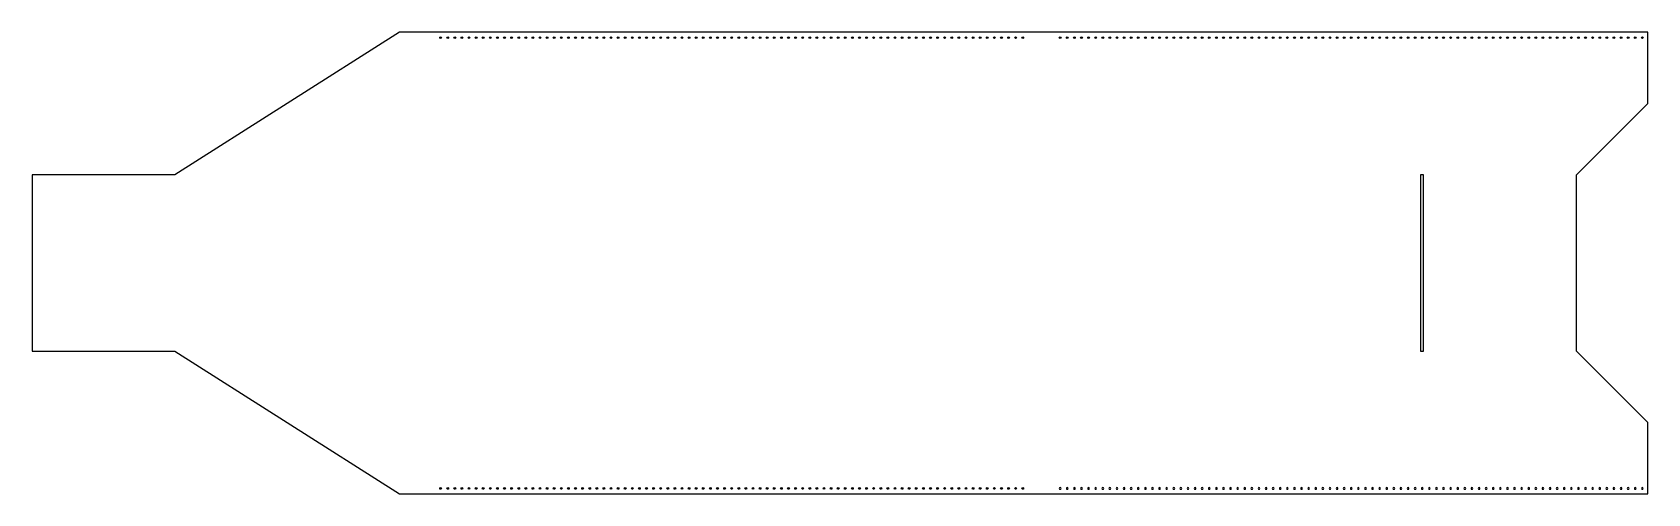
# Model space of a CAD drawing. Header units: millimetres. Extents: x 14 to 920, y 45 to 304.
import ezdxf

# ---------------------------------------------------------------- set-up
doc = ezdxf.new("R2010")
doc.units = ezdxf.units.MM
doc.header["$MEASUREMENT"] = 0

# ---------------------------------------------------------------- blocks, each defined once
blk = doc.blocks.new('*U20')
blk.add_circle((0, 0), 0.5)
blk = doc.blocks.new('*U21')
at = {"color": 0, "linetype": 'ByBlock', "lineweight": -2, "transparency": 16777216, "rotation": 180}
for p in [(640.75, 301.46), (644.73, 301.46), (648.71, 301.46), (652.7, 301.46), (656.68, 301.46), (660.66, 301.46), (664.64, 301.46), (668.62, 301.46), (672.6, 301.46), (676.59, 301.46), (680.57, 301.46), (684.55, 301.46), (688.53, 301.46), (692.51, 301.46), (696.49, 301.46), (700.48, 301.46), (704.46, 301.46), (708.44, 301.46), (712.42, 301.46), (716.4, 301.46), (720.38, 301.46), (724.37, 301.46), (728.35, 301.46), (732.33, 301.46), (736.31, 301.46), (740.29, 301.46), (744.27, 301.46), (748.26, 301.46), (752.24, 301.46), (756.22, 301.46), (760.2, 301.46), (764.18, 301.46), (768.16, 301.46), (772.15, 301.46), (776.13, 301.46), (780.11, 301.46), (784.09, 301.46), (788.07, 301.46), (792.06, 301.46), (796.04, 301.46), (800.02, 301.46), (804, 301.46), (807.98, 301.46), (811.96, 301.46), (815.95, 301.46), (819.93, 301.46), (823.91, 301.46), (827.89, 301.46), (831.87, 301.46), (835.85, 301.46), (839.84, 301.46), (843.82, 301.46), (847.8, 301.46), (851.78, 301.46), (855.76, 301.46), (859.74, 301.46), (863.73, 301.46), (867.71, 301.46), (871.69, 301.46), (875.67, 301.46), (879.65, 301.46), (883.63, 301.46), (887.62, 301.46), (891.6, 301.46), (895.58, 301.46), (899.56, 301.46), (903.54, 301.46), (907.52, 301.46), (911.51, 301.46), (915.49, 301.46), (919.47, 301.46), (923.45, 301.46), (927.43, 301.46), (931.41, 301.46), (935.4, 301.46), (939.38, 301.46), (943.36, 301.46), (947.34, 301.46), (951.32, 301.46), (955.31, 301.46), (959.29, 301.46), (963.27, 301.46), (967.25, 301.46)]:
    blk.add_blockref('*U20', p, dxfattribs=at)
blk = doc.blocks.new('*U22')
blk.add_circle((0, 0), 0.5)
blk = doc.blocks.new('*U24')
at = {"color": 0, "linetype": 'ByBlock', "lineweight": -2, "transparency": 16777216, "rotation": 180}
for p in [(640.75, 301.46), (644.73, 301.46), (648.71, 301.46), (652.7, 301.46), (656.68, 301.46), (660.66, 301.46), (664.64, 301.46), (668.62, 301.46), (672.6, 301.46), (676.59, 301.46), (680.57, 301.46), (684.55, 301.46), (688.53, 301.46), (692.51, 301.46), (696.49, 301.46), (700.48, 301.46), (704.46, 301.46), (708.44, 301.46), (712.42, 301.46), (716.4, 301.46), (720.38, 301.46), (724.37, 301.46), (728.35, 301.46), (732.33, 301.46), (736.31, 301.46), (740.29, 301.46), (744.27, 301.46), (748.26, 301.46), (752.24, 301.46), (756.22, 301.46), (760.2, 301.46), (764.18, 301.46), (768.16, 301.46), (772.15, 301.46), (776.13, 301.46), (780.11, 301.46), (784.09, 301.46), (788.07, 301.46), (792.06, 301.46), (796.04, 301.46), (800.02, 301.46), (804, 301.46), (807.98, 301.46), (811.96, 301.46), (815.95, 301.46), (819.93, 301.46), (823.91, 301.46), (827.89, 301.46), (831.87, 301.46), (835.85, 301.46), (839.84, 301.46), (843.82, 301.46), (847.8, 301.46), (851.78, 301.46), (855.76, 301.46), (859.74, 301.46), (863.73, 301.46), (867.71, 301.46), (871.69, 301.46), (875.67, 301.46), (879.65, 301.46), (883.63, 301.46), (887.62, 301.46), (891.6, 301.46), (895.58, 301.46), (899.56, 301.46), (903.54, 301.46), (907.52, 301.46), (911.51, 301.46), (915.49, 301.46), (919.47, 301.46), (923.45, 301.46), (927.43, 301.46), (931.41, 301.46), (935.4, 301.46), (939.38, 301.46), (943.36, 301.46), (947.34, 301.46), (951.32, 301.46), (955.31, 301.46), (959.29, 301.46), (963.27, 301.46), (967.25, 301.46)]:
    blk.add_blockref('*U22', p, dxfattribs=at)

msp = doc.modelspace()

# ---------------------------------------------------------------- linework, layer by layer
msp.add_lwpolyline([(920.25, 45.46), (920.25, 85.46), (880.25, 125.46), (880.25, 224.46), (920.25, 264.46), (920.25, 304.46), (220.25, 304.46), (94.25, 224.46), (14.25, 224.46), (14.25, 125.46), (94.25, 125.46), (220.25, 45.46)], close=True)
msp.add_lwpolyline([(794.42, 224.46), (792.92, 224.46), (792.92, 125.46), (794.42, 125.46), (794.42, 224.46)])
for centre in [(243.25, 301.46), (247.23, 301.46), (251.21, 301.46), (255.2, 301.46), (259.18, 301.46), (263.16, 301.46), (267.14, 301.46), (271.12, 301.46), (275.1, 301.46), (279.09, 301.46), (283.07, 301.46), (287.05, 301.46), (291.03, 301.46), (295.01, 301.46), (298.99, 301.46), (302.98, 301.46), (306.96, 301.46), (310.94, 301.46), (314.92, 301.46), (318.9, 301.46), (322.88, 301.46), (326.87, 301.46), (330.85, 301.46), (334.83, 301.46), (338.81, 301.46), (342.79, 301.46), (346.77, 301.46), (350.76, 301.46), (354.74, 301.46), (358.72, 301.46), (362.7, 301.46), (366.68, 301.46), (370.66, 301.46), (374.65, 301.46), (378.63, 301.46), (382.61, 301.46), (386.59, 301.46), (390.57, 301.46), (394.56, 301.46), (398.54, 301.46), (402.52, 301.46), (406.5, 301.46), (410.48, 301.46), (414.46, 301.46), (418.45, 301.46), (422.43, 301.46), (426.41, 301.46), (430.39, 301.46), (434.37, 301.46), (438.35, 301.46), (442.34, 301.46), (446.32, 301.46), (450.3, 301.46), (454.28, 301.46), (458.26, 301.46), (462.24, 301.46), (466.23, 301.46), (470.21, 301.46), (474.19, 301.46), (478.17, 301.46), (482.15, 301.46), (486.13, 301.46), (490.12, 301.46), (494.1, 301.46), (498.08, 301.46), (502.06, 301.46), (506.04, 301.46), (510.02, 301.46), (514.01, 301.46), (517.99, 301.46), (521.97, 301.46), (525.95, 301.46), (529.93, 301.46), (533.91, 301.46), (537.9, 301.46), (541.88, 301.46), (545.86, 301.46), (549.84, 301.46), (553.82, 301.46), (557.81, 301.46), (561.79, 301.46), (565.77, 301.46), (569.75, 301.46), (243.25, 48.46), (247.23, 48.46), (251.21, 48.46), (255.2, 48.46), (259.18, 48.46), (263.16, 48.46), (267.14, 48.46), (271.12, 48.46), (275.1, 48.46), (279.09, 48.46), (283.07, 48.46), (287.05, 48.46), (291.03, 48.46), (295.01, 48.46), (298.99, 48.46), (302.98, 48.46), (306.96, 48.46), (310.94, 48.46), (314.92, 48.46), (318.9, 48.46), (322.88, 48.46), (326.87, 48.46), (330.85, 48.46), (334.83, 48.46), (338.81, 48.46), (342.79, 48.46), (346.77, 48.46), (350.76, 48.46), (354.74, 48.46), (358.72, 48.46), (362.7, 48.46), (366.68, 48.46), (370.66, 48.46), (374.65, 48.46), (378.63, 48.46), (382.61, 48.46), (386.59, 48.46), (390.57, 48.46), (394.56, 48.46), (398.54, 48.46), (402.52, 48.46), (406.5, 48.46), (410.48, 48.46), (414.46, 48.46), (418.45, 48.46), (422.43, 48.46), (426.41, 48.46), (430.39, 48.46), (434.37, 48.46), (438.35, 48.46), (442.34, 48.46), (446.32, 48.46), (450.3, 48.46), (454.28, 48.46), (458.26, 48.46), (462.24, 48.46), (466.23, 48.46), (470.21, 48.46), (474.19, 48.46), (478.17, 48.46), (482.15, 48.46), (486.13, 48.46), (490.12, 48.46), (494.1, 48.46), (498.08, 48.46), (502.06, 48.46), (506.04, 48.46), (510.02, 48.46), (514.01, 48.46), (517.99, 48.46), (521.97, 48.46), (525.95, 48.46), (529.93, 48.46), (533.91, 48.46), (537.9, 48.46), (541.88, 48.46), (545.86, 48.46), (549.84, 48.46), (553.82, 48.46), (557.81, 48.46), (561.79, 48.46), (565.77, 48.46), (569.75, 48.46)]:
    msp.add_circle(centre, 0.5)

# ---------------------------------------------------------------- block references
msp.add_blockref('*U21', (-50, 0))
at = {"xscale": -1, "rotation": 180}
msp.add_blockref('*U24', (-50, 349.92), dxfattribs=at)

doc.saveas('drawing.dxf')
